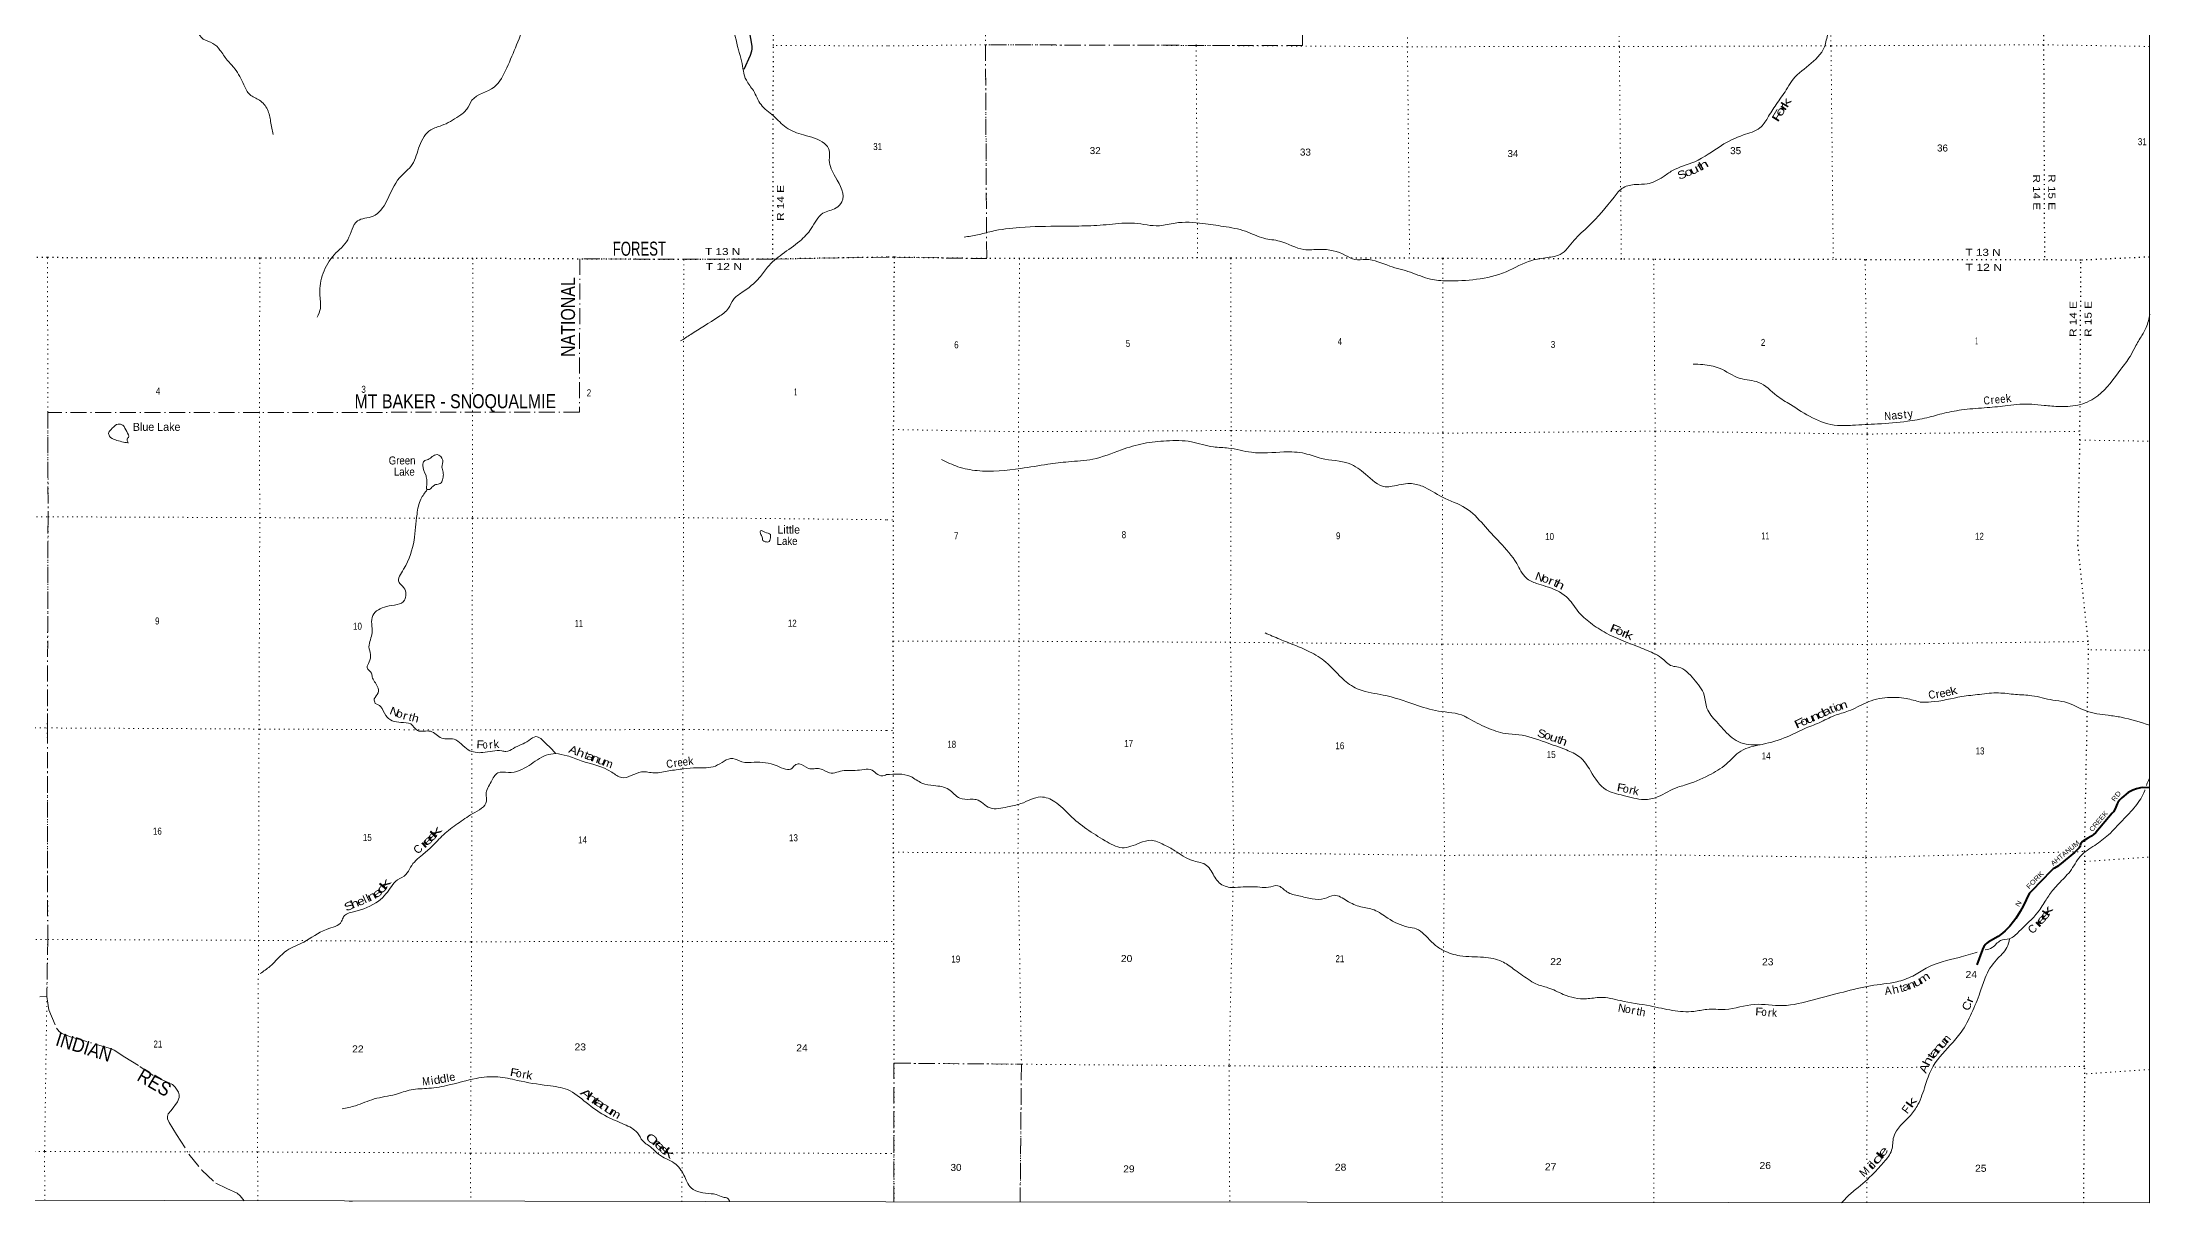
# Model space of a CAD drawing. Header units: feet. Extents: x -252658 to 9, y -366365 to -181930.
# Drawn here: x -52673 to 9, y -366365 to -337354 of the extents above; entities that cross this region are included whole.
import ezdxf
from ezdxf.enums import TextEntityAlignment as Align

# ---------------------------------------------------------------- set-up
doc = ezdxf.new("R2010")
doc.units = ezdxf.units.FT
doc.header["$LTSCALE"] = 80
doc.linetypes.add('DOT_DASHED', pattern=[7.7, 5, -1.2, 0.3, -1.2])
doc.linetypes.add('DOTTED', pattern=[1.5, 0.3, -1.2])
for name, color, linetype, lineweight in [('26', 7, 'Continuous', 40), ('29', 7, 'Continuous', 25), ('39', 7, 'Continuous', 13), ('4', 7, 'Continuous', 13), ('44', 7, 'DOT_DASHED', 13), ('6', 7, 'DOTTED', 25), ('7', 7, 'DOTTED', 13)]:
    doc.layers.add(name, color=color, linetype=linetype, lineweight=lineweight)
doc.layers.add('27', color=7, linetype='Continuous')
doc.layers.add('41', color=7, linetype='Continuous')

msp = doc.modelspace()

# ---------------------------------------------------------------- linework, layer by layer
at = {"layer": '26'}
msp.add_lwpolyline([(0, -355989.41), (-179.93, -355985.97), (-222.04, -355990.86), (-322.44, -356020.76), (-417.55, -356052.84), (-482.53, -356080.71), (-535.35, -356110.68), (-692.18, -356238.9), (-744.29, -356292.47), (-792.81, -356359.23), (-811.12, -356390.93), (-843.27, -356473.65), (-868.67, -356535.82), (-900.25, -356587.84), (-931.94, -356624.15), (-1344.86, -357112.6), (-1404.85, -357167.57), (-1433.97, -357192.48), (-1467.39, -357211.06), (-1545.51, -357247.61), (-1673.44, -357337.41), (-1710.57, -357374.56), (-1725.43, -357400.57), (-1736.56, -357439.58), (-1743.99, -357463.73), (-1755.13, -357489.73), (-1798.77, -357537.07), (-1877.51, -357612.54), (-2246.18, -357917.88), (-2277.63, -357939.12), (-2378.1, -357997.15), (-2407.69, -358020.05), (-2458.53, -358065.28), (-2940.49, -358562.47), (-2996.19, -358625.63), (-3029.95, -358682.82), (-3080.38, -358789.2), (-3148.98, -358933.72), (-3235.63, -359080.2), (-3344.44, -359256.77), (-3396.81, -359337.02), (-3490.01, -359446.68), (-3605.11, -359565.57), (-3674.44, -359625.72), (-3780.98, -359703.83), (-4033.02, -359852.57), (-4066.44, -359878.58), (-4092.43, -359902.73), (-4136.98, -359960.31), (-4175.08, -360030.42), (-4316.53, -360415.9)], dxfattribs=at)
at = {"layer": '29'}
msp.add_lwpolyline([(-35080.07, -336640.27), (-34936.09, -337451.94), (-34935.22, -337516.76), (-34942.08, -337578.53), (-34978.49, -337687.72), (-35132.18, -338040.63)], dxfattribs=at)
at = {"layer": '39'}
for points in [[(-37971.04, -325295.98), (-38176.41, -325776.39), (-38177.82, -326102.12), (-37940.27, -326493), (-37599.74, -326777.64), (-37256.76, -326959.74), (-37151.75, -327315.99), (-37097.22, -327722.34), (-36907.42, -327996.43), (-36723.88, -328322.78), (-36429.76, -328647.49), (-35947.21, -329097.48), (-35944.24, -329340.79), (-36103.23, -329844.96), (-36322.93, -330441.43), (-36443.19, -330821.07), (-36637.75, -331184.37), (-37033.72, -331631.46), (-37163.76, -331950.74), (-37270.3, -332412.86), (-37330.36, -332818.84), (-37300.53, -333357.82), (-37213.08, -333591.35), (-36756.95, -334107.61), (-36398.27, -334378.24), (-36236.13, -334541.65), (-36013.54, -334671.07), (-35418.72, -335191.81), (-35423.87, -335453.19), (-35557.88, -335758.39), (-35576.91, -336439.97), (-35432.06, -336880.8), (-35268.08, -337546.91), (-35190.88, -337824.64), (-35072.35, -338307.62), (-34896.55, -338565.58), (-34705.07, -338916.08), (-34394.69, -339198.61), (-34078.3, -339487.19), (-33640.85, -339673.63), (-33121.08, -339886.48), (-32999.18, -340055.78), (-32998.24, -340303.11), (-32843.26, -340725.88), (-32683.12, -341347.73), (-32826.49, -341496.06), (-33158.78, -341629.68), (-33449.93, -342012.77), (-33736.76, -342325.5), (-34176.44, -342653.81), (-34545.74, -342980.34), (-34743.88, -343239.07), (-35183.75, -343611.62), (-35395.59, -343785.85), (-35519.18, -344006.63), (-35771.4, -344220.95), (-36462.85, -344659.02), (-36714.86, -344823.06)], [(-39886.56, -326216.08), (-40155.8, -326517.84), (-40556.28, -327079.53), (-40593.83, -327393.09), (-40696.22, -327827.07), (-40838.75, -328244.84), (-40994.08, -328831.46), (-41141.04, -329343.72), (-40986.81, -329939.41), (-40750.74, -330205.61), (-40716.33, -330615.92), (-40991.76, -331083.52), (-41021.71, -331499.64), (-40972.03, -332099.01), (-40866.24, -332738.78), (-40857.5, -333042.43), (-40772.84, -333919.4), (-40646.71, -334504.95), (-40545.93, -334909.44), (-40458.19, -335539.1), (-40500.86, -336108), (-40598.34, -336799.38), (-40814.13, -337422), (-41059.87, -337996.26), (-41377.58, -338477.8), (-41929.85, -338807.74), (-42059.47, -339030.51), (-42261.26, -339204.78), (-42688.47, -339438.62), (-42958.32, -339544.3), (-43241.5, -339943.51), (-43424.46, -340413.42), (-43737.49, -340742.15), (-44063.69, -341328.21), (-44403.06, -341703.1), (-44789.56, -341822.47), (-45034.85, -342292.17), (-45374.22, -342669.07), (-45649.62, -343128.62), (-45734.28, -343645.11), (-45719.77, -344009.1), (-45799.12, -344228.01)], [(-55186.3, -333259.11), (-54617.15, -333674.57), (-54375.8, -333651.24), (-54203.06, -333686), (-53882.85, -334018.83), (-53512.68, -334424.21), (-53451.03, -334579.25), (-53441.56, -334711.99), (-53286.11, -335028.19), (-53089.81, -335191.71), (-52870.76, -335210.53), (-52577.46, -335259.76), (-52159.18, -335230.98), (-51683.3, -335363.25), (-51308.12, -335539.43), (-51029.14, -335646.92), (-50602.45, -335996.19), (-50369.97, -336163.85), (-50156.96, -336184.66), (-49952.79, -336388.42), (-49686.07, -336540.11), (-49214.86, -336823.18), (-48805.9, -337089.95), (-48645.87, -337275.47), (-48407.11, -337384.84), (-48228.9, -337550.31), (-48049.06, -337802.25), (-47857, -338018.03), (-47633.57, -338418.91), (-47481.85, -338664.72), (-47243.23, -338806.27), (-47041.19, -339040.18), (-46962.06, -339336.02), (-46903.17, -339663.97)], [(1.18, -334752.01), (-376.53, -334606.69), (-501.06, -334528.3), (-679.82, -334387.59), (-997.23, -334325.33), (-1260.43, -334371.63), (-1939.48, -334311.45), (-2499.96, -334178.86), (-2986.13, -334112.61), (-3450.26, -334209.22), (-3958.63, -334414.4), (-4981.41, -334869.01), (-5692.71, -335108.42), (-6247.29, -335319.65), (-6926.49, -335715.88), (-7272.18, -336079.87), (-7756.6, -336721.35), (-8034, -337135.59), (-8124.53, -337473.4), (-8516.46, -337931.89), (-8950.56, -338336.12), (-9079.22, -338545.25), (-9332.49, -338911.23), (-9547.59, -339251.07), (-9738.54, -339494.39), (-10150.46, -339673.42), (-10701.04, -339938.93), (-11368.2, -340345.21), (-11922.78, -340564.48), (-12159.9, -340721.36), (-12557.76, -340894.35), (-12837.03, -340912.51), (-13152.48, -340990.98), (-13383.61, -341224.26), (-14016.72, -341948.21), (-14382.5, -342306.18), (-14734.22, -342660.12), (-15041.63, -342736.58), (-15441.46, -342809.05), (-16080.45, -343090.66), (-16821.86, -343281.82), (-17561.21, -343320.18), (-17973.06, -343278.04), (-18471.25, -343105.23), (-18991.54, -342950.52), (-19586.17, -342785.77), (-19861.41, -342789.84), (-20092.41, -342683.33), (-20741.29, -342532.67), (-21135.07, -342536.77), (-21741.73, -342327.79), (-22139.5, -342255.49), (-22593.49, -342080.66), (-23145.94, -341960.13), (-23658.23, -341885.85), (-24353.36, -341875.94), (-24747.16, -341942.37), (-25369.95, -341880.17), (-26000.81, -341910.45), (-26615.6, -341946.77), (-27206.27, -341954.93), (-28234.93, -341985.3), (-28944.16, -342083.97), (-29297.79, -342170.5), (-29627.3, -342226.86)], [(8.63, -344155.32), (-80.71, -344482.75), (-189.28, -344683.84), (-360.15, -344975.41), (-486.81, -345214.7), (-717.96, -345530.41), (-1288.78, -346192.02), (-1728.84, -346411.27), (-2237.15, -346461.64), (-2636.95, -346433.57), (-3237.65, -346401.52), (-3543.04, -346437.78), (-4057.38, -346488.15), (-4631.99, -346538.53), (-5134.29, -346629.11), (-5562.26, -346739.78), (-6048.49, -346830.36), (-6795.89, -346896.86), (-7426.75, -346929.16), (-7800.44, -346935.27), (-8425.19, -346742.38), (-8973.55, -346412.75), (-9313, -346191.65), (-9770.95, -345857.98), (-10235.01, -345757.55), (-10755.27, -345500.3), (-11165.09, -345413.92), (-11406.17, -345401.91)], [(-50523.51, -347371.82), (-50844.33, -347295.83), (-50990.68, -347200.84), (-51010.41, -347114.31), (-50919.47, -347006.03), (-50772.26, -346899.95), (-50657.8, -346930.49), (-50559.97, -347087.65), (-50518.39, -347234.58), (-50552.72, -347270.66), (-50544.85, -347308.89), (-50523.01, -347373.3)], [(-43078.13, -348184.12), (-43159.45, -347930.49), (-43128.84, -347824.03), (-43024.12, -347782.15), (-42921.29, -347714.12), (-42802.46, -347662.23), (-42662.33, -347801.44), (-42681.18, -347974.3), (-42667.36, -348034.67), (-42645.82, -348165.44), (-42664.46, -348292.06), (-42723.17, -348386.37), (-42837.88, -348414.14), (-42910.45, -348460.15), (-42995.2, -348532.25), (-43051.49, -348532.07), (-43059.07, -348427.48), (-43058.62, -348322.93), (-43078.13, -348184.12)], [(-30195.85, -347788.33), (-29782.04, -347965.18), (-29301.91, -348063.6), (-28210.97, -348009.09), (-27535.88, -347904.4), (-27021.54, -347841.97), (-26414.77, -347777.5), (-25697.45, -347544.13), (-25138.87, -347383.16), (-24570.28, -347320.72), (-23949.49, -347342.71), (-23397.04, -347471.27), (-23021.35, -347499.34), (-22444.79, -347605.79), (-21635.13, -347597.58), (-21110.78, -347635.68), (-20698.96, -347758.24), (-20001.86, -347888.79), (-19596.12, -348150.08), (-19102.01, -348465.65), (-18927.21, -348455.56), (-18483.18, -348387.11), (-18171.8, -348455.4), (-17675.66, -348726.73), (-17095.14, -348998.05), (-16647.26, -349412.14), (-16239.58, -349860.43), (-15815.85, -350383.1), (-15578.91, -350746.97), (-15321.8, -350881.63), (-15088.78, -350955.97), (-14572.54, -351219.26), (-14287.38, -351575.08), (-13972.06, -351870.57), (-13580.38, -352123.83), (-12796.97, -352459.44), (-12403.25, -352624.23), (-12204.39, -352738.8), (-11931.23, -352945.83), (-11774.53, -352973.95), (-11390.91, -353275.46), (-11131.88, -353673.51), (-11061.68, -354003.24), (-10824.73, -354336.95), (-10479.3, -354700.8), (-10280.45, -354837.48), (-9728.55, -354919.42)], [(-44351.96, -353883.99), (-44370.83, -353769.74), (-44273.67, -353615.24), (-44289.1, -353464.38), (-44422.71, -353214.6), (-44444.45, -353128.07), (-44548.38, -352986.97), (-44499.51, -352844.37), (-44464.54, -352661.51), (-44503.91, -352466.33), (-44421.97, -352114.72), (-44437.11, -351895.5), (-44406.04, -351684.47), (-44063.31, -351460.4), (-43616.32, -351301.02), (-43631.05, -350989.3), (-43753.11, -350856.19), (-43641.12, -350528.81), (-43378.64, -349801.78), (-43303.44, -349148.54), (-43207.33, -348772.84), (-43047.12, -348538.74)], [(-34681.38, -349703.86), (-34725.18, -349603.17), (-34718.99, -349567), (-34608.57, -349601.55), (-34472.12, -349660.31), (-34478.66, -349778.92), (-34503.04, -349837.16), (-34597.54, -349840.86), (-34657.72, -349810.5), (-34667.51, -349750.15), (-34681.38, -349703.86)], [(-5729.56, -353849.34), (-6083.12, -353760.94), (-6545.2, -353734.9), (-7083.67, -353863.69), (-7521.73, -354070.87), (-7873.35, -354185.55), (-8255.14, -354364.57), (-8630.89, -354515.44), (-9054.88, -354714.58), (-9683.78, -354905.72), (-10214.24, -355072.71), (-10584.03, -355404.54), (-11014.06, -355676.06), (-11626.92, -355927.51), (-11785.65, -355971.77), (-12298.05, -356219.18), (-12633.59, -356283.59), (-13153.9, -356181.16), (-13579.78, -356044.52), (-13969.37, -355570.1), (-14248.5, -355218.3), (-14573.91, -355045.45), (-15100.22, -354852.54), (-15767.16, -354665.69), (-16100.66, -354635.6), (-16568.71, -354482.89), (-17028.71, -354253.77), (-17119.1, -354203.53), (-17769.99, -354074.98), (-18366.63, -353906.21), (-19152.09, -353673.14), (-19752.75, -353536.54), (-20122.34, -353307.41), (-20588.28, -352849.08), (-20994.02, -352589.8), (-21548.44, -352354.67), (-21926.09, -352197.92), (-22102.86, -352121.55)], [(-44347.45, -353886.36), (-44216.84, -353955.24), (-44084.49, -354187.31), (-43705.94, -354359.08), (-43460.84, -354396.09), (-43290.66, -354559.52), (-42969.09, -354578.68), (-42686.37, -354750.53), (-42378.9, -354777.68), (-42022.2, -355042.27), (-41658.62, -355109.83), (-41183.99, -355067.16), (-41081.53, -355083.59), (-40896.24, -355005.78), (-40509.4, -354807.99), (-40334.08, -354712.06), (-40095.54, -354871.69), (-39917.36, -355043.2), (-39843.37, -355133.93)], [(0.1, -354426.74), (-705.01, -354228.32), (-1034.48, -354178.12), (-1582.91, -354069.66), (-2121.26, -353846.59), (-2416.58, -353798.39), (-2940.91, -353689.93), (-3348.74, -353657.84), (-3770.63, -353619.73), (-4246.79, -353656.02), (-4690.82, -353710.39), (-5458.33, -353845.26), (-5729.56, -353849.34)], [(-47223.08, -360633.07), (-46981.06, -360454.92), (-46557.17, -360058.19), (-46136.1, -359850.46), (-45565.79, -359530.63), (-45188.98, -359328.79), (-45138.21, -359212.33), (-44888.4, -359090.5), (-44268.04, -358821.1), (-44080.31, -358642.76), (-43789.31, -358293.85), (-43581.67, -358161.83), (-43466.27, -357975.21), (-43169.4, -357664.52), (-42939.36, -357464.21), (-42644.55, -357165.58), (-42285.5, -356887.27), (-41912.5, -356637.16), (-41567.39, -356326.64), (-41578.69, -356151.66), (-41450.7, -355842.43), (-41284.88, -355617.77), (-41017.46, -355608.6), (-40504.06, -355433.36), (-40074.75, -355177.4), (-39843.03, -355134)], [(-39843.37, -355133.93), (-39554.11, -355189.17), (-39196.81, -355315.02), (-38432.1, -355601.06), (-38189.43, -355736.59), (-37692.26, -355595.47), (-37368.7, -355618.66), (-37008.63, -355569.58), (-36636.49, -355518.53), (-36312.7, -355489.44), (-35846.11, -355446.74), (-35411.06, -355259.17), (-35182.23, -355340.36), (-34874.69, -355351.43), (-34304.16, -355445.81), (-33924.44, -355501.35), (-33853.74, -355423.17), (-33753.08, -355391.33), (-33520.38, -355506.71), (-33234.95, -355515.7), (-32992.13, -355617.04), (-32628.01, -355559.93), (-32352.58, -355558.83), (-31930.39, -355554.19), (-31788.09, -355655.2), (-31623.38, -355687.92), (-31566.98, -355661.96)], [(-31566.98, -355661.96), (-31261.46, -355648.03), (-30964.14, -355710.3), (-30682.93, -355875.11), (-30383.6, -355935.37), (-30011.96, -356031.8), (-29734.78, -356250.9), (-29475.62, -356279), (-29326.95, -356287.01), (-28981.47, -356494.03), (-28547.5, -356467.8), (-28209.95, -356387.31), (-27711.64, -356220.33), (-27362.1, -356338.88), (-26986.53, -356674.58), (-26562.74, -357022.33), (-26106.78, -357313.77), (-25678.91, -357488.61), (-25236.88, -357369.89), (-24957.59, -357303.48), (-24636.18, -357414), (-24358.98, -357562.73), (-23929.13, -357807.94), (-23603.69, -357906.39), (-23475.16, -358031.02), (-23282.4, -358336.6), (-22983.1, -358479.29), (-22717.9, -358471.19), (-22235.72, -358475.11), (-22020.75, -358477.08), (-21787.69, -358438.83), (-21560.72, -358591.59), (-21263.41, -358692.06), (-20929.93, -358766.39), (-20624.55, -358762.3), (-20377.4, -358677.81), (-20060.02, -358818.48), (-19714.51, -358963.18), (-19381.04, -359045.54), (-19041.58, -359248.55), (-18529.34, -359471.62), (-18326.45, -359517.82), (-18127.6, -359654.5), (-17872.54, -359907.79), (-17649.58, -360056.53), (-17235.76, -360189.14), (-16645.11, -360227.22), (-16185.07, -360331.68), (-15897.84, -360520.62), (-15530.27, -360775.89), (-15335.43, -360892.47), (-15036.11, -360986.9), (-14652.44, -361153.71), (-14073.87, -361264.17), (-13722.27, -361229.92), (-13226.06, -361310.24), (-12480.74, -361444.8), (-11920.25, -361555.27), (-11389.87, -361579.29), (-11066.39, -361530.97), (-10610.33, -361528.86), (-9872.96, -361406.07), (-9169.79, -361436.08), (-8402.27, -361287.14), (-7648.8, -361095.98), (-6969.68, -360939.01), (-6318.71, -360840.36), (-5916.84, -360695.51), (-5581.26, -360498.4), (-4761.46, -360228.81), (-4304.82, -360103)], [(-4105.83, -360043.66), (-3931.63, -359983.35), (-3722.62, -359810.39), (-3503.62, -359766.11), (-3264.47, -359585.11), (-2784.13, -359094.42), (-2585.12, -358788.77), (-2400.19, -358531.37), (-2126.86, -358239.78), (-1986.16, -358080.91), (-1730.88, -357706.88), (-1369.15, -357429.35), (-1023.49, -357163.87), (-677.8, -356805.91), (-350.2, -356449.97), (-119.02, -356061.87), (-112.81, -356046.15)], [(-77.29, -355934.12), (-54.66, -355872.86), (-1.03, -355751.78)], [(-3498.73, -359763.12), (-3563.97, -359985.28), (-3825.25, -360288.94), (-4106.69, -360741.38), (-4237.41, -361113.37), (-4446.53, -361622.1), (-4709.9, -362102.69), (-4979.23, -362424.44), (-5451.57, -363031.75), (-5604.41, -363431.89), (-5789.41, -363910.45), (-5972.33, -364177.9), (-6394.43, -364716.83), (-6444.78, -365044.57), (-6641.77, -365350.22), (-6832.71, -365561.38), (-7282.89, -365981.69), (-7538.12, -366196.88), (-7695.99, -366362.99)], [(-45171.05, -364013.9), (-44845.04, -363936.56), (-44373.89, -363769.22), (-43842.66, -363654.35), (-43450.15, -363541.03), (-43007.7, -363502.28), (-42500.73, -363419.5), (-41828.56, -363256.84), (-41283.58, -363216.42), (-40797.45, -363304.49), (-40030.06, -363435.71), (-39539.97, -363535.86), (-39074.97, -363861.13), (-38549.78, -364212.74), (-38124.4, -364403.15), (-37795.64, -364619.39), (-37661.8, -364816.89), (-37439.4, -364990.55), (-37265.2, -365151.99), (-36874.13, -365372.45), (-36632.18, -365672.85), (-36452.62, -365991.15), (-36229.94, -366100.46), (-35952.68, -366139.58), (-35828.1, -366154.07), (-35655.51, -366223.01), (-35533.01, -366253.57), (-35486.5, -366336.17)]]:
    msp.add_spline(points, degree=3, dxfattribs=at)
at = {"layer": '4'}
msp.add_lwpolyline([(-250643.67, -181929.5), (-219314.25, -182252.72), (-187984.41, -182532.85), (-156654.22, -182769.88), (-125323.73, -182963.82), (-93993.01, -183114.65), (-62662.1, -183222.4), (-31331.08, -183287.04), (0, -183308.59), (0, -366365.25), (-31582.88, -366343.53), (-63165.71, -366278.36), (-94748.41, -366181.36), (-126330.93, -366017.71), (-157913.21, -365822.21), (-189495.2, -365583.27), (-221076.82, -365300.9), (-252658.03, -364975.08)], close=True, dxfattribs=at)
msp.add_lwpolyline([(-250643.67, -181929.5), (-219314.25, -182252.72), (-187984.41, -182532.85), (-156654.22, -182769.88), (-125323.73, -182963.82), (-93993.01, -183114.65), (-62662.1, -183222.4), (-31331.08, -183287.04), (0, -183308.59), (0, -366365.25), (-31582.88, -366343.53), (-63165.71, -366278.36), (-94748.41, -366181.36), (-126330.93, -366017.71), (-157913.21, -365822.21), (-189495.2, -365583.27), (-221076.82, -365300.9), (-252658.03, -364975.08)], close=True, dxfattribs=at)
at = {"layer": '44'}
for points in [[(-10539.23, -320621.38), (-10554.02, -321624.2), (-13186.41, -321625.9), (-13264.33, -326910.61), (-18533.01, -326869.8), (-18508.71, -332194.94), (-21104.91, -332168.6), (-21174.77, -337441.27), (-29095.94, -337420.2), (-29063.67, -342765.46), (-31550.39, -342727.34)], [(-31550.39, -342727.34), (-34423.23, -342776.28), (-39235.18, -342773.43), (-39241.67, -346601.93), (-52529.45, -346614.56), (-52526.78, -349235.09), (-52541.9, -354487.83), (-52535.16, -359768.72), (-52557.43, -361206.36)], [(-52730.67, -361212.3), (-52557.43, -361206.36), (-52504.27, -361543.83), (-52316.73, -361997.4), (-52250.92, -362079.21), (-52179.28, -362132.22), (-51943.35, -362223.39), (-50957.87, -362509.44), (-50875.11, -362548.54), (-50605.62, -362722), (-50228.28, -362956.01), (-49845.09, -363214.1), (-49467.32, -363380.01), (-49414.81, -363408.12), (-49347.93, -363471.86), (-49268.26, -363597.23), (-49252.38, -363669.44), (-49252.38, -363729.99), (-49289.85, -363841.55), (-49449.54, -364055.22), (-49519.91, -364141.09), (-49542.67, -364203.06), (-49542.2, -364262.19), (-49499.54, -364355.5), (-49313.01, -364652.81), (-49005.48, -365148.96), (-48679.31, -365551.04), (-48332.61, -365875.08), (-48058.83, -366004.48), (-47801.01, -366119.78), (-47722.87, -366188.63), (-47624.58, -366315.86)], [(-31382.04, -366343.8), (-31383.09, -362874.64), (-28197.01, -362900.4), (-28228.1, -366347.89)], [(-44997.97, -366321.15), (-44959.19, -366320.89), (-44915.25, -366321.31)]]:
    msp.add_lwpolyline(points, dxfattribs=at)
at = {"layer": '6'}
for points in [[(-2642.05, -320623.65), (-2682.31, -321618.61), (-2664.32, -321900.09), (-2696.24, -326862.29), (-2690.27, -327027.15), (-2702.16, -332178.34), (-2700.18, -332256.76), (-2647.78, -337420), (-2625.6, -342796.37)], [(-34409.23, -342776.04), (-34395.1, -337435.18), (-34396.31, -332094.09), (-34391.65, -328640.61)], [(-31550.39, -342727.34), (-34409.23, -342776.04), (-36638.08, -342787.93), (-41908.75, -342760.96), (-47232.15, -342751.4), (-52539.46, -342739.89), (-57836.67, -342718.36), (-62725.86, -342714.26), (-63100.79, -342683.75)], [(0, -342725.11), (-1713.49, -342804.23), (-2625.6, -342796.37), (-7105.83, -342791.26), (-7903.42, -342785.39), (-12393.69, -342782.28), (-13201.34, -342774.41), (-17661.47, -342763.26), (-18493.22, -342753.37), (-22959.38, -342756.3), (-23793.15, -342748.43), (-28239.22, -342763.41), (-29063.67, -342765.46), (-31379.58, -342731.62), (-31550.39, -342727.34)], [(-31379.57, -342731.62), (-31399.01, -347036.61), (-31406.93, -352326.53), (-31398.78, -357602.37), (-31383.09, -362874.64), (-31382.04, -366343.8)], [(-1645.66, -366365.18), (-1616.3, -363143.55), (-1622.26, -362958.58), (-1614.4, -357833.53), (-1622.35, -357584.21), (-1522.1, -352543.59), (-1532.07, -352334.49), (-1788.37, -349939.9), (-1737.2, -347299.96), (-1739.13, -347080.8), (-1713.49, -342804.23)]]:
    msp.add_lwpolyline(points, dxfattribs=at)
at = {"layer": '7'}
for p, q in [((-31543.14, -337447.73), (-34395.1, -337435.18)), ((-41908.75, -342760.96), (-41913.01, -346224.58)), ((-1737.2, -347299.96), (0, -347328.93)), ((-31559.43, -349290.53), (-31379.27, -349290.45)), ((0, -352553.32), (-1522.1, -352543.59)), ((-31566.67, -354560.14), (-31404.32, -354559.45)), ((-1927.51, -357592.58), (-1622.35, -357584.21)), ((-1614.4, -357833.53), (0, -357721.16)), ((-31573.92, -359831.91), (-31386.02, -359832.87)), ((-1622.26, -362958.58), (-5450.09, -362976.35)), ((0, -363035.14), (-1616.3, -363143.55)), ((-31581.22, -365132.58), (-31382.41, -365133.08)), ((-7063.45, -365731), (-7064.52, -366364.15))]:
    msp.add_line(p, q, dxfattribs=at)
for points in [[(-29162.38, -320605.26), (-29147.82, -321720.53), (-29099.42, -326829.49), (-29073.2, -332137.5), (-29095.94, -337420.2), (-29063.67, -342765.46)], [(-13201.34, -342774.41), (-13251.67, -337464.39), (-13265.86, -332218.71), (-13264.33, -326910.61), (-13186.41, -321625.9), (-13173.45, -320620.02)], [(-7908.62, -320622.44), (-7919.94, -321585.5), (-7976.08, -326883.47), (-8020.16, -332149.27), (-7961.78, -337445.21), (-7903.42, -342785.39)], [(-18524.79, -322175.23), (-18533.01, -326869.8), (-18508.71, -332194.94), (-18547.58, -337467.49), (-18493.22, -342753.37)], [(0, -337461.25), (-2647.78, -337420), (-7961.78, -337445.21), (-13251.67, -337464.39), (-18547.58, -337467.49), (-23827.48, -337435.67), (-29095.94, -337420.2), (-31543.14, -337447.73)], [(-23793.15, -342748.43), (-23829.63, -337434.59), (-23828.79, -337393.94)], [(-52539.46, -342739.89), (-52525.15, -349215.8), (-52544.52, -354496.92), (-52533.75, -359766.23), (-52612.01, -365083.16), (-52609.08, -366304.98)], [(-47232.15, -342751.4), (-47244.79, -346601.96), (-47234.08, -349238.09), (-47252.93, -354522.29), (-47265.73, -359804.5), (-47290.62, -365092.7), (-47279.44, -366316.57)], [(-36638.08, -342787.93), (-36643.5, -349238.92), (-36656.36, -354535.2), (-36658.39, -355258.03)], [(-28242.92, -342763.42), (-28270.91, -347090.25), (-28254.7, -352327.9), (-28282.72, -357617.82), (-28197.01, -362900.4), (-28228.1, -366347.89)], [(-22959.38, -342756.3), (-22956.91, -347061.02), (-22968.85, -352354.96), (-22888.36, -357614.71), (-23004.79, -362940.84), (-22989.98, -366353.73)], [(-17661.47, -342763.26), (-17663.03, -347110.2), (-17685.01, -352402.13), (-17620.6, -357679.98), (-17680.76, -362967.9), (-17681.98, -366358.43)], [(-12393.69, -342782.28), (-12355.05, -347076.94), (-12364.99, -352393), (-12332.73, -357666.83), (-12384.86, -362980.89), (-12385.48, -366361.9)], [(-7105.83, -342791.26), (-7053.14, -347150.25), (-7046.99, -352405.99), (-7087.07, -357734.12), (-7058.81, -362983.82), (-7062.85, -365378.16)], [(-41913.43, -346560.64), (-41916.74, -349253.66), (-41929.59, -354545.92), (-41940.42, -359838.19), (-41967.34, -365130.41), (-41961.46, -366326.91)], [(-31399.01, -347036.61), (-28270.91, -347090.25), (-22956.91, -347061.02), (-17661.02, -347128.29), (-12355.05, -347076.94), (-7053.14, -347150.25), (-1739.13, -347080.8)], [(-60316.68, -349186.8), (-57854.64, -349194.94), (-52526.23, -349217.96), (-47220.01, -349238.14), (-41916.74, -349253.66), (-36643.5, -349238.92), (-31559.43, -349290.53)], [(-1532.07, -352334.49), (-7046.99, -352405.99), (-12364.99, -352393), (-17685.01, -352402.13), (-22968.85, -352354.96), (-28254.7, -352327.9), (-31406.93, -352326.53)], [(-31566.67, -354560.14), (-36656.36, -354535.2), (-41929.59, -354545.92), (-47252.93, -354522.29), (-52590.32, -354494.59), (-57869.38, -354459.05), (-62762.47, -354428.79), (-63132.97, -354381.15)], [(-36659.03, -355484.23), (-36671.24, -359833.49), (-36671.99, -365117.75), (-36686.54, -366335.94)], [(-31398.78, -357602.37), (-28282.72, -357617.82), (-22888.36, -357614.71), (-17620.6, -357679.98), (-12332.73, -357666.83), (-7087.07, -357734.12), (-2240.01, -357601.15)], [(-63147.55, -359679.45), (-62791.49, -359741.11), (-57872.26, -359771.45), (-52533.75, -359781.31), (-47265.73, -359804.5), (-41940.42, -359838.19), (-36671.24, -359833.49), (-31573.92, -359831.91)], [(-5804.92, -362978), (-7058.81, -362983.82), (-12384.86, -362980.89), (-17684.78, -362971.92), (-23004.79, -362940.84), (-28197.01, -362900.4), (-31383.09, -362874.64)], [(-37255.78, -365118.04), (-41965.29, -365120.36), (-47290.62, -365092.7), (-52612.01, -365083.16), (-57905.26, -365075.71), (-62816.47, -365051.43), (-63162.23, -365013.77)], [(-31581.22, -365132.58), (-36671.99, -365117.75), (-36997.36, -365117.91)]]:
    msp.add_lwpolyline(points, dxfattribs=at)

# ---------------------------------------------------------------- texts
at = {"layer": '27'}
for s, rotation, width, p in [('RD', 52.292, 1.2, (-871.26, -356347.13)), ('CREEK', 49.79, 1.1, (-1427.78, -357100.2)), ('AHTANUM', 39.632, 1.1, (-2409.05, -357945.91)), ('FORK', 45.891, 1.2, (-3007.54, -358530.59)), ('N', 58.607, 1.25, (-3262.66, -358979.45))]:
    msp.add_text(s, height=120, rotation=rotation, dxfattribs=dict(at, width=width)).set_placement(p)
at = {"layer": '41'}
for s, rotation, width, p in [('k', 59.417, 1.7, (-8997.4, -338915.17)), ('F', 57.925, 1.85, (-9214.33, -339246.57)), ('o', 57.412, 1.55, (-9148.06, -339137.73)), ('r', 57.412, 1.75, (-9068.69, -339018.41)), ('S', 18.799, 1.25, (-11657.87, -340758.39)), ('o', 23.799, 1.3, (-11490.61, -340691.3)), ('u', 26.445, 1.5, (-11338.69, -340630.34)), ('t', 29.976, 1.4, (-11188.99, -340557.89)), ('h', 29.976, 1.55, (-11095.39, -340505.38)), ('N', 4.205, 0.85, (-6535.54, -346797.5)), ('a', 5.964, 0.95, (-6369.68, -346781.59)), ('s', 5.964, 1.05, (-6228.76, -346767.19)), ('C', 4.972, 0.8, (-4061.88, -346408.23)), ('e', 5.637, 0.85, (-3793.8, -346381.95)), ('e', 5.637, 0.85, (-3656.45, -346369.04)), ('N', 339.671, 1.15, (-15271.59, -350814.92)), ('o', 342.247, 1.15, (-15123.72, -350859.51)), ('r', 338.967, 1.35, (-14992.58, -350911.71)), ('t', 337.018, 1.2, (-14874.85, -350955.53)), ('h', 334.364, 1.45, (-14774.58, -351005.06)), ('F', 336.627, 1.6, (-13394.18, -352116.46)), ('o', 336.627, 1.3, (-13280.24, -352161.44)), ('r', 336.627, 1.45, (-13153.17, -352222.18)), ('k', 336.993, 1.45, (-13047.12, -352266.3)), ('k', 15.478, 1.25, (-4868.93, -353660.43)), ('N', 338.637, 1.2, (-43900.08, -354182.25)), ('d', 25.114, 1.55, (-8167.21, -354229.23)), ('a', 25.13, 1.45, (-8036.42, -354169.02)), ('t', 25.13, 1.25, (-7905.46, -354111.98)), ('i', 24.298, 1.1, (-7823.54, -354080.01)), ('o', 18.918, 1.15, (-7746.78, -354056.29)), ('n', 18.521, 1.25, (-7615.3, -354013.74)), ('C', 8.966, 0.9, (-5424.68, -353759.46)), ('r', 10.507, 1.1, (-5279.5, -353746.3)), ('o', 344.816, 1.05, (-43760.86, -354234.5)), ('r', 344.229, 1.2, (-43622.74, -354283.56)), ('h', 344.889, 1.15, (-43366.57, -354343.41)), ('S', 343.041, 1.2, (-15219.36, -354732.66)), ('F', 25.151, 1.65, (-8705.75, -354462.2)), ('o', 21.851, 1.25, (-8602.13, -354418.98)), ('u', 23.851, 1.45, (-8453.26, -354356.76)), ('n', 23.902, 1.4, (-8319.93, -354298.81)), ('F', 357.735, 1.15, (-41727.44, -355006.24)), ('o', 3.196, 0.8, (-41594.86, -355010.27)), ('A', 339.54, 1.2, (-39431.66, -355140.22)), ('h', 338.383, 1.35, (-39251.68, -355207.96)), ('o', 343.041, 1.1, (-15069.52, -354778.26)), ('u', 340.699, 1.35, (-14920.58, -354830.69)), ('t', 340.699, 1.05, (-14788.21, -354876.85)), ('h', 339.042, 1.3, (-14685.75, -354916.94)), ('t', 339.695, 1.1, (-39103.61, -355264.2)), ('a', 339.695, 1.3, (-39003.67, -355301.18)), ('n', 339.695, 1.3, (-38870.84, -355350.33)), ('u', 339.288, 1.35, (-38722.89, -355405.59)), ('m', 339.288, 1.1, (-38562.56, -355465.73)), ('C', 7.779, 0.85, (-36977.23, -355488)), ('e', 7.585, 0.9, (-36715.19, -355452.03)), ('e', 7.585, 0.9, (-36584.84, -355434.66)), ('F', 349.757, 1.3, (-13223.02, -356086.63)), ('r', 346.204, 1.15, (-12974.29, -356142.89)), ('k', 348.672, 1.1, (-12854.45, -356168.38)), ('e', 43.132, 1.95, (-42962.52, -357370.47)), ('e', 45.73, 2, (-42857.82, -357265.8)), ('k', 46.414, 2.25, (-42762.84, -357166.03)), ('r', 41.132, 2.1, (-43054.63, -357459.25)), ('e', 22.223, 1.25, (-44674.94, -358916.87)), ('l', 24.223, 1.05, (-44570.89, -358871.75)), ('l', 25.819, 1.1, (-44490.71, -358835.97)), ('n', 27.611, 1.5, (-44391.11, -358788.16)), ('e', 34.847, 1.65, (-44242.3, -358698.78)), ('c', 44.614, 2.25, (-44111.66, -358569.34)), ('k', 49.046, 2.1, (-44029.42, -358459.98)), ('S', 24.97, 1.4, (-44959.77, -359034.08)), ('h', 22.223, 1.35, (-44822.04, -358975.99)), ('r', 45.974, 2.25, (-2702.5, -359433.48)), ('e', 48.464, 1.9, (-2627.25, -359339.64)), ('e', 49.631, 1.85, (-2537.45, -359232.98)), ('k', 56.631, 1.8, (-2466.22, -359125.6)), ('n', 20.595, 1.3, (-5921.62, -361007.35)), ('u', 27.591, 1.55, (-5755.88, -360928.43)), ('m', 33.778, 1.35, (-5585.3, -360824.5)), ('A', 7.16, 0.95, (-6521.77, -361158.85)), ('h', 12.251, 1.1, (-6327.99, -361127.42)), ('a', 19.595, 1.3, (-6064.04, -361054.54)), ('C', 67.057, 1.15, (-4473.51, -361480.64)), ('r', 67.057, 1.45, (-4406.53, -361322.38)), ('o', 349.808, 0.95, (-13052.33, -361621.44)), ('r', 349.808, 1.05, (-12918.7, -361651.15)), ('F', 356.17, 1.15, (-9766.17, -361685.24)), ('o', 353.709, 0.85, (-9642.3, -361692.94)), ('k', 357.569, 0.9, (-9378.24, -361714.59)), ('n', 53.098, 1.8, (-5212.1, -362553.25)), ('u', 48.098, 2.05, (-5091.81, -362429.68)), ('A', 68.676, 1.25, (-5545.88, -363039.31)), ('h', 63.501, 1.45, (-5461.23, -362867.6)), ('t', 58.94, 1.45, (-5377.46, -362745.46)), ('a', 52.723, 1.8, (-5304.15, -362660.75)), ('M', 4.846, 0.85, (-43068.21, -363424.14)), ('d', 8.636, 1.1, (-42789.86, -363388.28)), ('d', 9.911, 1.15, (-42638.41, -363361.22)), ('F', 349.652, 1.3, (-40888.84, -363206.46)), ('o', 349.652, 0.95, (-40774.27, -363227.4)), ('r', 350.291, 1.05, (-40636, -363253.41)), ('k', 350.291, 1.1, (-40511.66, -363273.27)), ('A', 322.962, 1.65, (-39126.45, -363722.06)), ('h', 322.962, 1.8, (-38988.94, -363826.43)), ('t', 325.837, 1.55, (-38877.18, -363898.67)), ('a', 325.837, 1.7, (-38789, -363958.51)), ('n', 326.559, 1.7, (-38673.35, -364035.26)), ('u', 326.559, 1.75, (-38542.72, -364121.53)), ('m', 329.699, 1.3, (-38402.1, -364207.48)), ('k', 54.213, 1.9, (-5874.52, -363912.41)), ('C', 321.918, 1.55, (-37497.07, -364844.34)), ('r', 322.114, 1.95, (-37381.45, -364932.11)), ('e', 317.088, 1.95, (-37291.32, -365018.86)), ('e', 317.266, 1.95, (-37190.91, -365111.73)), ('k', 321.817, 2, (-37073.39, -365192.2)), ('e', 52.946, 1.7, (-6585.63, -365144.51)), ('i', 43.642, 1.85, (-6900.83, -365515.8)), ('d', 49.25, 2.05, (-6720.85, -365319.46)), ('l', 52.946, 1.5, (-6649.4, -365229.65))]:
    msp.add_text(s, height=200, rotation=rotation, dxfattribs=dict(at, width=width)).set_placement(p, align=Align.CENTER)
for s, rotation, p in [('t', 5.964, (-6099.84, -346756.19)), ('y', 8.152, (-5967.96, -346735.87)), ('r', 5.55, (-3918.58, -346395.87)), ('k', 7.596, (-3511.32, -346353.27)), ('e', 10.507, (-5158.34, -353724.23)), ('e', 12.478, (-5013.97, -353693.98)), ('t', 344.767, (-43492.1, -354316.28)), ('r', 2.408, (-41454.19, -355007.85)), ('k', 4.669, (-41313.66, -354997.89)), ('r', 8.037, (-36830.64, -355470.63)), ('k', 5.572, (-36451.7, -355418.91)), ('o', 346.204, (-13108.35, -356111.55)), ('C', 43.773, (-43212.29, -357594.82)), ('C', 42.77, (-2858.45, -359590.95)), ('N', 349.808, (-13201.71, -361597.45)), ('t', 14.481, (-6180.09, -361092.44)), ('t', 349.724, (-12799.09, -361673.62)), ('h', 349.724, (-12689.43, -361694.67)), ('r', 353.709, (-9503.1, -361709.48)), ('m', 49.566, (-5021.97, -362351.25)), ('i', 8.636, (-42912.24, -363406.86)), ('l', 9.911, (-42518.66, -363342.44)), ('e', 12.344, (-42404.38, -363316.53)), ('F', 52.295, (-6004.96, -364089.3)), ('M', 42.427, (-7058.16, -365660.63)), ('d', 46.501, (-6878.42, -365493.33))]:
    msp.add_text(s, height=200, rotation=rotation, dxfattribs=at).set_placement(p, align=Align.CENTER)
for s, p in [('Blue Lake', (-50407.13, -347069.19)), ('Little', (-34294.73, -349637.23))]:
    msp.add_text(s, height=200, dxfattribs=at).set_placement(p)
at = {"layer": '41', "width": 0.9}
for s, p in [('Green', (-44011.27, -347909.4)), ('Lake', (-43882.06, -348189.48)), ('Lake', (-34316.26, -349921.61))]:
    msp.add_text(s, height=200, dxfattribs=at).set_placement(p)
at = {"layer": '44'}
for s, rotation, width, p in [('FOREST', 0.301, 0.7, (-38409.55, -342694.62)), ('NATIONAL', 89.88, 0.85, (-39357.07, -345219.38)), ('MT BAKER - SNOQUALMIE', 0.047, 0.85, (-44865.33, -346506.18)), ('INDIAN', 342.814, 0.9, (-52361.01, -362424.06)), ('RES', 329.539, 0.9, (-50328.58, -363288.92))]:
    msp.add_text(s, height=350, rotation=rotation, dxfattribs=dict(at, width=width)).set_placement(p)
at = {"layer": '6'}
for s, rotation, width, p in [('R 14 E', 270.236, 1.25, (-2909.41, -340660.86)), ('R 15 E', 270.236, 1.25, (-2529.94, -340655.12)), ('R 14 E', 89.848, 1.25, (-34131.7, -341820.61)), ('T 13 N', 359.966, 1.25, (-36102.68, -342675.29)), ('T 12 N', 359.966, 1.3, (-36089.98, -343050.28)), ('T 12 N', 359.935, 1.3, (-4598.72, -343069.29)), ('T 13 N', 359.935, 1.25, (-4598.35, -342694.29)), ('R 14 E', 89.656, 1.25, (-1824.99, -344721.3)), ('R 15 E', 89.656, 1.25, (-1449.99, -344719.1))]:
    msp.add_text(s, height=175, rotation=rotation, dxfattribs=dict(at, width=width)).set_placement(p)
at = {"layer": '7'}
for s, width, p in [('31', 0.85, (-292.04, -339928.76)), ('31', 0.85, (-31901.51, -340051.37)), ('32', 1.05, (-26488.61, -340152.11)), ('33', 1.05, (-21234.65, -340188.88)), ('34', 1.05, (-16047.75, -340226.07)), ('35', 1.05, (-10480.17, -340153.26)), ('36', 1.05, (-5310.61, -340087.33)), ('6', 0.85, (-29877.41, -345007.59)), ('5', 0.85, (-25590.31, -344972.51)), ('4', 0.85, (-20291.56, -344921.93)), ('3', 0.85, (-14963.41, -344997.01)), ('2', 0.85, (-9713.84, -344946.55)), ('1', 0.4, (-4357, -344908.84)), ('4', 0.85, (-49830.99, -346161.82)), ('3', 0.85, (-44694.89, -346118.37)), ('2', 0.85, (-39060.85, -346207.15)), ('1', 0.4, (-33874.83, -346184.47)), ('7', 0.85, (-29882.1, -349781.98)), ('8', 0.85, (-25690.51, -349752.8)), ('9', 0.85, (-20333.28, -349778.61)), ('10', 0.85, (-15104.92, -349799.23)), ('11', 0.65, (-9703.01, -349782.95)), ('12', 0.85, (-4361.93, -349791.65)), ('9', 0.85, (-49851.36, -351909.2)), ('10', 0.85, (-44902.18, -352039.94)), ('11', 0.65, (-39359.8, -351970.63)), ('12', 0.85, (-34034.83, -351965)), ('18', 0.85, (-30049.54, -354992.14)), ('17', 0.85, (-25627.41, -354971.64)), ('16', 0.85, (-20348.23, -355026.44)), ('15', 0.85, (-15065.41, -355245.79)), ('13', 0.85, (-4345.98, -355157.44)), ('14', 0.85, (-9693.69, -355282.31)), ('16', 0.85, (-49903.95, -357161.69)), ('15', 0.85, (-44656.75, -357319.63)), ('13', 0.85, (-34004.7, -357326.86)), ('14', 0.85, (-39276.92, -357379.45)), ('19', 0.85, (-29947.09, -360358.15)), ('20', 1.1, (-25710.57, -360346.37)), ('21', 0.85, (-20347.12, -360349.71)), ('22', 1.1, (-14979.3, -360422.53)), ('23', 1.1, (-9684.58, -360427.6)), ('24', 1.1, (-4597.85, -360744.1)), ('21', 0.85, (-49891.84, -362484.08)), ('22', 1.1, (-44925.06, -362606.1)), ('23', 1.1, (-39366.56, -362556.05)), ('24', 1.1, (-33824.24, -362579.22)), ('30', 1.05, (-29967.91, -365567.22)), ('29', 1.1, (-25652.83, -365604.32)), ('28', 1.1, (-20361.6, -365560)), ('27', 1.1, (-15112.08, -365551.01)), ('26', 1.1, (-9747.85, -365517.74)), ('25', 1.1, (-4359.55, -365589.02))]:
    msp.add_text(s, height=175, dxfattribs=dict(at, width=width)).set_placement(p)

doc.saveas('drawing.dxf')
